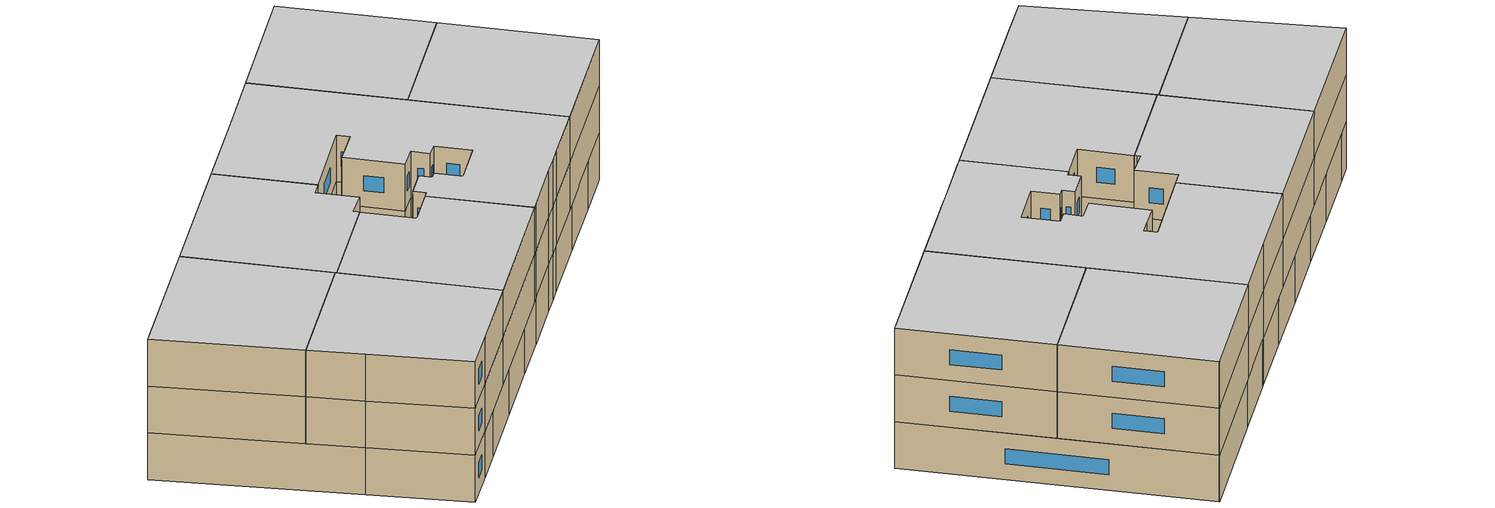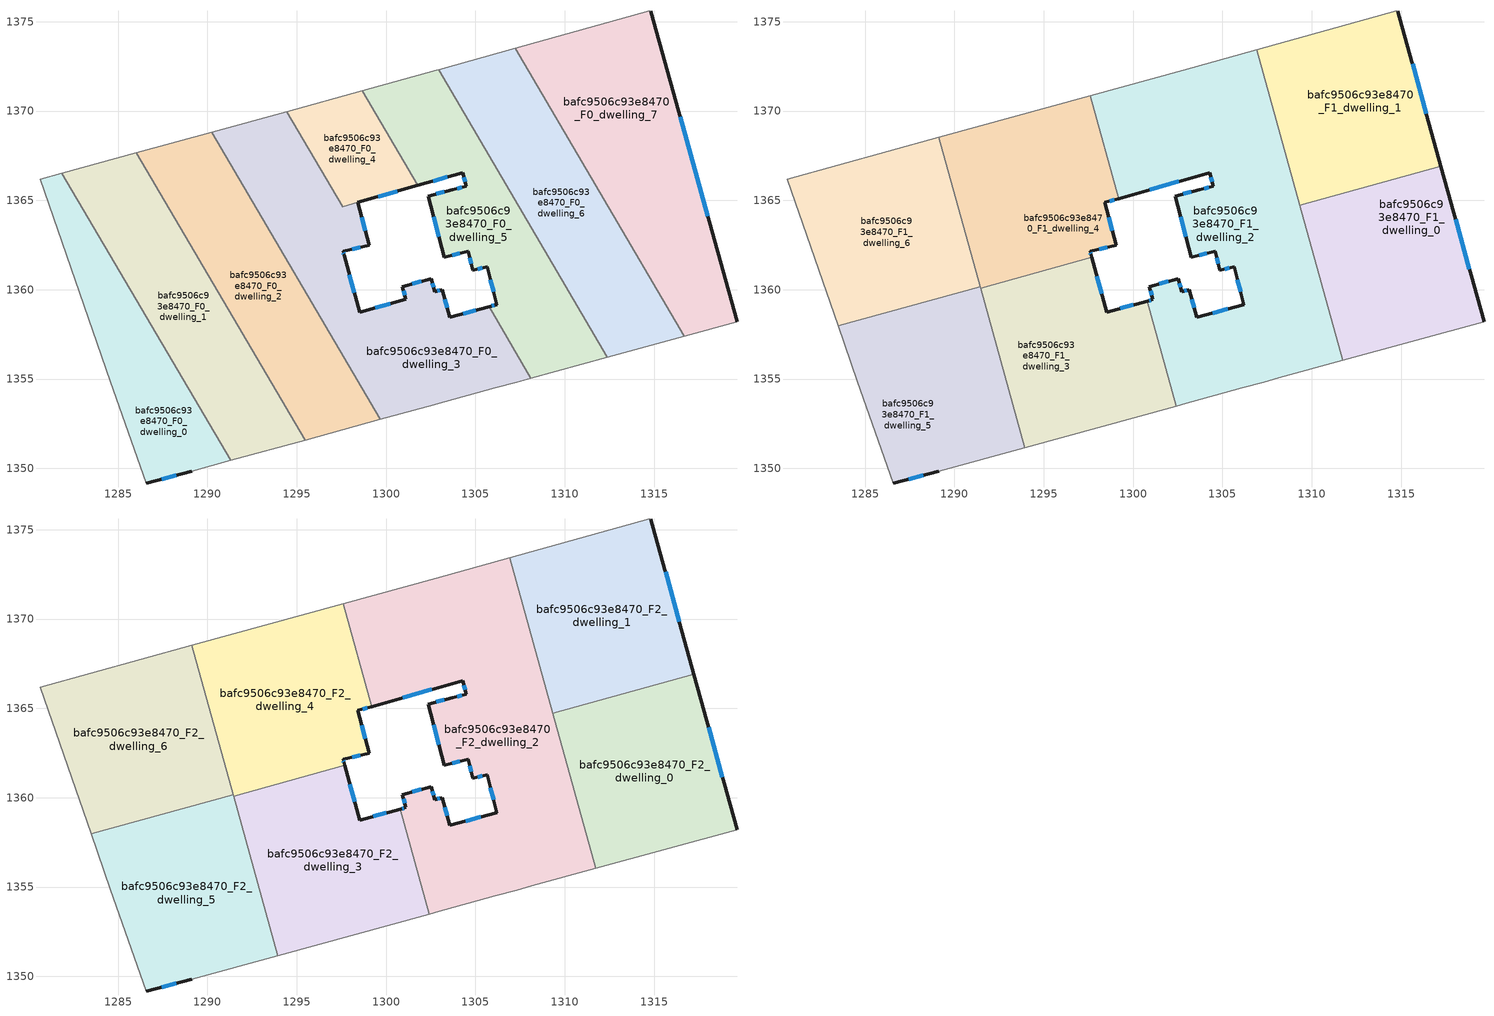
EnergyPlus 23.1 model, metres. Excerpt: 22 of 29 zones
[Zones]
bafc9506c93e8470_F0_dwelling_0
 floor ground (EU_floor_Construction): 1281.84,1366.53 1291.29,1350.44 1289.12,1349.85 1286.58,1349.16 1284.57,1354.87 1280.62,1366.2 z0
 wall outside (EU_wall_Construction): 1286.58,1349.16 1289.12,1349.85 z0:3
 wall adiabatic (EU_wall_Construction): 1289.12,1349.85 1291.29,1350.44 / 1281.84,1366.53 1280.62,1366.2 1284.57,1354.87 1286.58,1349.16 z0:3
 wall to bafc9506c93e8470_F0_dwelling_1 (EU_wall_Construction): 1291.29,1350.44 1281.84,1366.53 z0:3
 window (EU_Window_Construction): 1287.44,1349.39 1288.25,1349.61 z1.02:1.98
bafc9506c93e8470_F0_dwelling_1
 floor ground (EU_floor_Construction): 1286.02,1367.67 1295.47,1351.59 1291.29,1350.44 1281.84,1366.53 z0
 wall adiabatic (EU_wall_Construction): 1286.02,1367.67 1281.84,1366.53 / 1291.29,1350.44 1295.47,1351.59 z0:3
 wall to bafc9506c93e8470_F0_dwelling_2 (EU_wall_Construction): 1295.47,1351.59 1286.02,1367.67 z0:3
bafc9506c93e8470_F0_dwelling_2
 floor ground (EU_floor_Construction): 1290.23,1368.83 1299.68,1352.74 1295.47,1351.59 1286.02,1367.67 z0
 wall adiabatic (EU_wall_Construction): 1290.23,1368.83 1286.02,1367.67 / 1295.47,1351.59 1299.68,1352.74 z0:3
 wall to bafc9506c93e8470_F0_dwelling_3 (EU_wall_Construction): 1299.68,1352.74 1290.23,1368.83 z0:3
bafc9506c93e8470_F0_dwelling_3
 floor ground (EU_floor_Construction): 1302.52,1360.62 1302.72,1359.9 1303.13,1360.01 1303.56,1358.45 1305.76,1359.05 1308.11,1355.05 1307.32,1354.83 1306.09,1354.5 1302.78,1353.59 1302.7,1353.57 1299.68,1352.74 1290.23,1368.83 1294.43,1369.98 1297.56,1364.64 1298.41,1364.88 1299.06,1362.49 1297.59,1362.15 1297.65,1361.94 1298.52,1358.74 1301.11,1359.45 1300.91,1360.18 z0
 wall outside (EU_wall_Construction): 1305.76,1359.05 1303.56,1358.45 1303.13,1360.01 1302.72,1359.9 1302.52,1360.62 1300.91,1360.18 1301.11,1359.45 1298.52,1358.74 1297.65,1361.94 1297.59,1362.15 1299.06,1362.49 1298.41,1364.88 z0:3
 wall adiabatic (EU_wall_Construction): 1294.43,1369.98 1290.23,1368.83 / 1299.68,1352.74 1302.7,1353.57 1302.78,1353.59 1306.09,1354.5 1307.32,1354.83 1308.11,1355.05 z0:3
 wall to bafc9506c93e8470_F0_dwelling_4 (EU_wall_Construction): 1298.41,1364.88 1297.56,1364.64 1294.43,1369.98 z0:3
 wall to bafc9506c93e8470_F0_dwelling_5 (EU_wall_Construction): 1308.11,1355.05 1305.76,1359.05 z0:3
 window (EU_Window_Construction): 1298.84,1363.31 1298.63,1364.07 / 1298.09,1362.27 1298.56,1362.38 / 1297.63,1362.01 1297.61,1362.08 / 1298.22,1359.83 1297.95,1360.85 / 1300.23,1359.21 1299.4,1358.98 / 1300.98,1359.93 1301.04,1359.7 / 1301.97,1360.47 1301.46,1360.33 / 1302.65,1360.14 1302.59,1360.37 / 1302.99,1359.97 1302.86,1359.94 / 1303.41,1358.98 1303.27,1359.48 / 1305.01,1358.84 1304.31,1358.65 z1.02:1.98
bafc9506c93e8470_F0_dwelling_4
 floor ground (EU_floor_Construction): 1298.66,1371.13 1301.77,1365.84 1297.56,1364.64 1294.43,1369.98 z0
 wall outside (EU_wall_Construction): 1298.41,1364.88 1301.77,1365.84 z0:3
 wall adiabatic (EU_wall_Construction): 1298.66,1371.13 1294.43,1369.98 z0:3
 wall to bafc9506c93e8470_F0_dwelling_5 (EU_wall_Construction): 1301.77,1365.84 1298.66,1371.13 z0:3
 window (EU_Window_Construction): 1299.56,1365.21 1300.63,1365.52 z1.02:1.98
bafc9506c93e8470_F0_dwelling_5
 floor ground (EU_floor_Construction): 1302.93,1372.3 1312.38,1356.22 1308.11,1355.05 1305.76,1359.05 1306.2,1359.17 1305.65,1361.29 1304.86,1361.09 1304.59,1362.15 1303.26,1361.81 1302.36,1365.25 1303.7,1365.59 1304.49,1365.79 1304.29,1366.56 1301.77,1365.84 1298.66,1371.13 1302.82,1372.27 z0
 wall outside (EU_wall_Construction): 1301.77,1365.84 1304.29,1366.56 1304.49,1365.79 1303.7,1365.59 1302.36,1365.25 1303.26,1361.81 1304.59,1362.15 1304.86,1361.09 1305.65,1361.29 1306.2,1359.17 1305.76,1359.05 z0:3
 wall adiabatic (EU_wall_Construction): 1302.93,1372.3 1302.82,1372.27 1298.66,1371.13 / 1308.11,1355.05 1312.38,1356.22 z0:3
 wall to bafc9506c93e8470_F0_dwelling_6 (EU_wall_Construction): 1312.38,1356.22 1302.93,1372.3 z0:3
 window (EU_Window_Construction): 1306.05,1359.13 1305.91,1359.09 / 1305.84,1360.57 1306.01,1359.89 / 1305.13,1361.16 1305.38,1361.22 / 1304.68,1361.79 1304.77,1361.45 / 1303.71,1361.92 1304.13,1362.03 / 1302.67,1364.08 1302.95,1362.98 / 1303.25,1365.47 1302.82,1365.36 / 1304.22,1365.72 1303.97,1365.66 / 1304.35,1366.3 1304.42,1366.05 / 1302.63,1366.08 1303.43,1366.31 z1.02:1.98
bafc9506c93e8470_F0_dwelling_6
 floor ground (EU_floor_Construction): 1307.22,1373.51 1316.69,1357.39 1312.38,1356.22 1302.93,1372.3 z0
 wall adiabatic (EU_wall_Construction): 1307.22,1373.51 1302.93,1372.3 / 1312.38,1356.22 1316.69,1357.39 z0:3
 wall to bafc9506c93e8470_F0_dwelling_7 (EU_wall_Construction): 1316.69,1357.39 1307.22,1373.51 z0:3
bafc9506c93e8470_F0_dwelling_7
 floor ground (EU_floor_Construction): 1314.82,1375.59 1319.64,1358.2 1316.69,1357.39 1307.22,1373.51 1314.77,1375.62 z0
 wall outside (EU_wall_Construction): 1319.64,1358.2 1314.82,1375.59 z0:3
 wall adiabatic (EU_wall_Construction): 1316.69,1357.39 1319.64,1358.2 / 1314.82,1375.59 1314.77,1375.62 1307.22,1373.51 z0:3
 window (EU_Window_Construction): 1318,1364.12 1316.46,1369.68 z1.02:1.98
bafc9506c93e8470_F1_dwelling_0
 floor to bafc9506c93e8470_F0_dwelling_7 (EU_floor_Construction): 1317.23,1366.91 1319.64,1358.2 1316.69,1357.39 1311.95,1365.45 z3
 floor to bafc9506c93e8470_F0_dwelling_6 (EU_floor_Construction): 1311.95,1365.45 1316.69,1357.39 1312.38,1356.22 1311.04,1358.5 1309.32,1364.73 z3
 floor to bafc9506c93e8470_F0_dwelling_5 (EU_floor_Construction): 1311.04,1358.5 1312.38,1356.22 1311.72,1356.04 z3
 wall outside (EU_wall_Construction): 1319.64,1358.2 1317.23,1366.91 z3:6
 wall to bafc9506c93e8470_F1_dwelling_1 (EU_wall_Construction): 1317.23,1366.91 1309.32,1364.73 z3:6
 wall adiabatic (EU_wall_Construction): 1311.72,1356.04 1319.64,1358.2 z3:6
 wall to bafc9506c93e8470_F1_dwelling_2 (EU_wall_Construction): 1309.32,1364.73 1311.72,1356.04 z3:6
 window (EU_Window_Construction): 1318.82,1361.16 1318.05,1363.94 z4.02:4.98
bafc9506c93e8470_F1_dwelling_1
 floor to bafc9506c93e8470_F0_dwelling_7 (EU_floor_Construction): 1314.82,1375.59 1317.23,1366.91 1311.95,1365.45 1307.22,1373.51 1314.77,1375.62 z3
 floor to bafc9506c93e8470_F0_dwelling_6 (EU_floor_Construction): 1307.22,1373.51 1311.95,1365.45 1309.32,1364.73 1306.92,1373.42 z3
 wall outside (EU_wall_Construction): 1317.23,1366.91 1314.82,1375.59 z3:6
 wall adiabatic (EU_wall_Construction): 1314.82,1375.59 1314.77,1375.62 1306.92,1373.42 z3:6
 wall to bafc9506c93e8470_F1_dwelling_2 (EU_wall_Construction): 1306.92,1373.42 1309.32,1364.73 z3:6
 window (EU_Window_Construction): 1316.41,1369.86 1315.64,1372.64 z4.02:4.98
bafc9506c93e8470_F1_dwelling_2
 floor to bafc9506c93e8470_F0_dwelling_5 (EU_floor_Construction): 1302.93,1372.3 1311.04,1358.5 1311.72,1356.04 1308.11,1355.05 1305.76,1359.05 1306.2,1359.17 1305.65,1361.29 1304.86,1361.09 1304.59,1362.15 1303.26,1361.81 1302.36,1365.25 1303.7,1365.59 1304.49,1365.79 1304.29,1366.56 1301.77,1365.84 1298.66,1371.13 1302.82,1372.27 z3
 floor to bafc9506c93e8470_F0_dwelling_6 (EU_floor_Construction): 1306.92,1373.42 1311.04,1358.5 1302.93,1372.3 z3
 floor to bafc9506c93e8470_F0_dwelling_4 (EU_floor_Construction): 1298.66,1371.13 1301.77,1365.84 1299.2,1365.11 1297.61,1370.85 z3
 floor to bafc9506c93e8470_F0_dwelling_3 (EU_floor_Construction): 1305.76,1359.05 1308.11,1355.05 1307.32,1354.83 1306.09,1354.5 1302.78,1353.59 1302.7,1353.57 1302.4,1353.49 1300.78,1359.36 1301.11,1359.45 1300.91,1360.18 1302.52,1360.62 1302.72,1359.9 1303.13,1360.01 1303.56,1358.45 z3
 wall outside (EU_wall_Construction): 1299.2,1365.11 1304.29,1366.56 1304.49,1365.79 1303.7,1365.59 1302.36,1365.25 1303.26,1361.81 1304.59,1362.15 1304.86,1361.09 1305.65,1361.29 1306.2,1359.17 1303.56,1358.45 1303.13,1360.01 1302.72,1359.9 1302.52,1360.62 1300.91,1360.18 1301.11,1359.45 1300.78,1359.36 z3:6
 wall adiabatic (EU_wall_Construction): 1302.4,1353.49 1302.7,1353.57 1302.78,1353.59 1306.09,1354.5 1307.32,1354.83 1308.16,1355.07 1311.72,1356.04 / 1306.92,1373.42 1302.82,1372.27 1297.61,1370.85 z3:6
 wall to bafc9506c93e8470_F1_dwelling_3 (EU_wall_Construction): 1300.78,1359.36 1302.4,1353.49 z3:6
 wall to bafc9506c93e8470_F1_dwelling_4 (EU_wall_Construction): 1297.61,1370.85 1299.2,1365.11 z3:6
 window (EU_Window_Construction): 1301,1359.42 1300.89,1359.39 / 1300.98,1359.93 1301.04,1359.7 / 1301.97,1360.47 1301.46,1360.33 / 1302.65,1360.14 1302.59,1360.37 / 1302.99,1359.97 1302.86,1359.94 / 1303.41,1358.98 1303.27,1359.48 / 1305.3,1358.92 1304.46,1358.69 / 1305.84,1360.57 1306.01,1359.89 / 1305.13,1361.16 1305.38,1361.22 / 1304.68,1361.79 1304.77,1361.45 / 1303.71,1361.92 1304.13,1362.03 / 1302.67,1364.08 1302.95,1362.98 / 1303.25,1365.47 1302.82,1365.36 / 1304.22,1365.72 1303.97,1365.66 / 1304.35,1366.3 1304.42,1366.05 / 1300.93,1365.6 1302.55,1366.06 z4.02:4.98
bafc9506c93e8470_F1_dwelling_3
 floor to bafc9506c93e8470_F0_dwelling_2 (EU_floor_Construction): 1294.82,1361.02 1299.68,1352.74 1295.47,1351.59 1292.33,1356.92 1291.46,1360.09 z3
 floor to bafc9506c93e8470_F0_dwelling_3 (EU_floor_Construction): 1300.78,1359.36 1302.4,1353.49 1299.68,1352.74 1294.82,1361.02 1297.68,1361.81 1298.52,1358.74 z3
 floor to bafc9506c93e8470_F0_dwelling_1 (EU_floor_Construction): 1292.33,1356.92 1295.47,1351.59 1293.92,1351.16 z3
 wall outside (EU_wall_Construction): 1300.78,1359.36 1298.52,1358.74 1297.69,1361.81 z3:6
 wall adiabatic (EU_wall_Construction): 1293.92,1351.16 1302.4,1353.49 z3:6
 wall to bafc9506c93e8470_F1_dwelling_4 (EU_wall_Construction): 1297.69,1361.81 1291.46,1360.09 z3:6
 wall to bafc9506c93e8470_F1_dwelling_5 (EU_wall_Construction): 1291.46,1360.09 1293.92,1351.16 z3:6
 window (EU_Window_Construction): 1298.23,1359.78 1297.97,1360.77 / 1300.01,1359.15 1299.29,1358.95 z4.02:4.98
bafc9506c93e8470_F1_dwelling_4
 floor to bafc9506c93e8470_F0_dwelling_3 (EU_floor_Construction): 1294.43,1369.98 1297.56,1364.64 1298.41,1364.88 1299.06,1362.49 1297.59,1362.15 1297.65,1361.94 1297.68,1361.81 1294.82,1361.02 1290.23,1368.83 z3
 floor to bafc9506c93e8470_F0_dwelling_4 (EU_floor_Construction): 1297.61,1370.85 1299.2,1365.11 1297.56,1364.64 1294.43,1369.98 z3
 floor to bafc9506c93e8470_F0_dwelling_2 (EU_floor_Construction): 1290.23,1368.83 1294.82,1361.02 1291.46,1360.09 1289.13,1368.53 z3
 wall outside (EU_wall_Construction): 1297.69,1361.81 1297.65,1361.94 1297.59,1362.15 1299.06,1362.49 1298.41,1364.88 1299.2,1365.11 z3:6
 wall adiabatic (EU_wall_Construction): 1297.61,1370.85 1289.13,1368.53 z3:6
 wall to bafc9506c93e8470_F1_dwelling_6 (EU_wall_Construction): 1289.13,1368.53 1291.44,1360.17 z3:6
 wall to bafc9506c93e8470_F1_dwelling_5 (EU_wall_Construction): 1291.44,1360.17 1291.46,1360.09 z3:6
 window (EU_Window_Construction): 1298.09,1362.27 1298.56,1362.38 / 1297.63,1362.01 1297.61,1362.08 / 1298.68,1364.96 1298.93,1365.03 / 1298.84,1363.31 1298.63,1364.07 z4.02:4.98
bafc9506c93e8470_F1_dwelling_5
 floor to bafc9506c93e8470_F0_dwelling_0 (EU_floor_Construction): 1286.39,1358.78 1291.29,1350.44 1289.12,1349.85 1286.58,1349.16 1284.57,1354.87 1283.49,1357.98 z3
 floor to bafc9506c93e8470_F0_dwelling_1 (EU_floor_Construction): 1290.57,1359.93 1292.33,1356.92 1293.92,1351.16 1291.29,1350.44 1286.39,1358.78 z3
 floor to bafc9506c93e8470_F0_dwelling_2 (EU_floor_Construction): 1291.44,1360.17 1292.33,1356.92 1290.57,1359.93 z3
 wall outside (EU_wall_Construction): 1286.58,1349.16 1289.12,1349.85 z3:6
 wall adiabatic (EU_wall_Construction): 1289.12,1349.85 1293.92,1351.16 / 1283.49,1357.97 1284.57,1354.87 1286.58,1349.16 z3:6
 wall to bafc9506c93e8470_F1_dwelling_6 (EU_wall_Construction): 1291.44,1360.17 1283.49,1357.97 z3:6
 window (EU_Window_Construction): 1287.44,1349.39 1288.25,1349.61 z4.02:4.98
bafc9506c93e8470_F1_dwelling_6
 floor to bafc9506c93e8470_F0_dwelling_1 (EU_floor_Construction): 1286.02,1367.67 1290.57,1359.93 1286.39,1358.78 1281.84,1366.53 z3
 floor to bafc9506c93e8470_F0_dwelling_0 (EU_floor_Construction): 1281.84,1366.53 1286.39,1358.78 1283.49,1357.98 1280.62,1366.2 z3
 floor to bafc9506c93e8470_F0_dwelling_2 (EU_floor_Construction): 1289.13,1368.53 1291.44,1360.17 1290.57,1359.93 1286.02,1367.67 z3
 wall adiabatic (EU_wall_Construction): 1289.13,1368.53 1280.62,1366.2 1283.49,1357.97 z3:6
bafc9506c93e8470_F2_dwelling_0
 floor to bafc9506c93e8470_F1_dwelling_0 (EU_floor_Construction): 1317.23,1366.91 1319.64,1358.2 1311.72,1356.04 1309.32,1364.73 z6
 wall outside (EU_wall_Construction): 1319.64,1358.2 1317.23,1366.91 z6:9
 wall to bafc9506c93e8470_F2_dwelling_1 (EU_wall_Construction): 1317.23,1366.91 1309.32,1364.73 z6:9
 wall adiabatic (EU_wall_Construction): 1311.72,1356.04 1319.64,1358.2 z6:9
 wall to bafc9506c93e8470_F2_dwelling_2 (EU_wall_Construction): 1309.32,1364.73 1311.72,1356.04 z6:9
 window (EU_Window_Construction): 1318.82,1361.16 1318.05,1363.94 z7.02:7.98
 ceiling to bafc9506c93e8470_F3_dwelling_0 (EU_floor_Construction): 1319.64,1358.2 1317.23,1366.91 1309.32,1364.73 1311.72,1356.04 z9
bafc9506c93e8470_F2_dwelling_1
 floor to bafc9506c93e8470_F1_dwelling_1 (EU_floor_Construction): 1314.82,1375.59 1317.23,1366.91 1309.32,1364.73 1306.92,1373.42 1314.77,1375.62 z6
 wall outside (EU_wall_Construction): 1317.23,1366.91 1314.82,1375.59 z6:9
 wall adiabatic (EU_wall_Construction): 1314.82,1375.59 1314.77,1375.62 1306.92,1373.42 z6:9
 wall to bafc9506c93e8470_F2_dwelling_2 (EU_wall_Construction): 1306.92,1373.42 1309.32,1364.73 z6:9
 window (EU_Window_Construction): 1316.41,1369.86 1315.64,1372.64 z7.02:7.98
 ceiling to bafc9506c93e8470_F3_dwelling_1 (EU_floor_Construction): 1317.23,1366.91 1314.82,1375.59 1314.77,1375.62 1306.92,1373.42 1309.32,1364.73 z9
bafc9506c93e8470_F2_dwelling_2
 floor to bafc9506c93e8470_F1_dwelling_2 (EU_floor_Construction): 1306.92,1373.42 1311.72,1356.04 1308.16,1355.07 1307.32,1354.83 1306.09,1354.5 1302.78,1353.59 1302.7,1353.57 1302.4,1353.49 1300.78,1359.36 1301.11,1359.45 1300.91,1360.18 1302.52,1360.62 1302.72,1359.9 1303.13,1360.01 1303.56,1358.45 1306.2,1359.17 1305.65,1361.29 1304.86,1361.09 1304.59,1362.15 1303.26,1361.81 1302.36,1365.25 1303.7,1365.59 1304.49,1365.79 1304.29,1366.56 1299.2,1365.11 1297.61,1370.85 1302.82,1372.27 z6
 wall outside (EU_wall_Construction): 1299.2,1365.11 1304.29,1366.56 1304.49,1365.79 1303.7,1365.59 1302.36,1365.25 1303.26,1361.81 1304.59,1362.15 1304.86,1361.09 1305.65,1361.29 1306.2,1359.17 1303.56,1358.45 1303.13,1360.01 1302.72,1359.9 1302.52,1360.62 1300.91,1360.18 1301.11,1359.45 1300.78,1359.36 z6:9
 wall adiabatic (EU_wall_Construction): 1302.4,1353.49 1302.7,1353.57 1302.78,1353.59 1306.09,1354.5 1307.32,1354.83 1308.16,1355.07 1311.72,1356.04 / 1306.92,1373.42 1302.82,1372.27 1297.61,1370.85 z6:9
 wall to bafc9506c93e8470_F2_dwelling_3 (EU_wall_Construction): 1300.78,1359.36 1302.4,1353.49 z6:9
 wall to bafc9506c93e8470_F2_dwelling_4 (EU_wall_Construction): 1297.61,1370.85 1299.2,1365.11 z6:9
 window (EU_Window_Construction): 1301,1359.42 1300.89,1359.39 / 1300.98,1359.93 1301.04,1359.7 / 1301.97,1360.47 1301.46,1360.33 / 1302.65,1360.14 1302.59,1360.37 / 1302.99,1359.97 1302.86,1359.94 / 1303.41,1358.98 1303.27,1359.48 / 1305.3,1358.92 1304.46,1358.69 / 1305.84,1360.57 1306.01,1359.89 / 1305.13,1361.16 1305.38,1361.22 / 1304.68,1361.79 1304.77,1361.45 / 1303.71,1361.92 1304.13,1362.03 / 1302.67,1364.08 1302.95,1362.98 / 1303.25,1365.47 1302.82,1365.36 / 1304.22,1365.72 1303.97,1365.66 / 1304.35,1366.3 1304.42,1366.05 / 1300.93,1365.6 1302.55,1366.06 z7.02:7.98
 ceiling to bafc9506c93e8470_F3_dwelling_2 (EU_floor_Construction): 1311.72,1356.04 1306.92,1373.42 1302.82,1372.27 1297.61,1370.85 1299.2,1365.11 1304.29,1366.56 1304.49,1365.79 1303.7,1365.59 1302.36,1365.25 1303.26,1361.81 1304.59,1362.15 1304.86,1361.09 1305.65,1361.29 1306.2,1359.17 1303.56,1358.45 1303.13,1360.01 1302.72,1359.9 1302.52,1360.62 1300.91,1360.18 1301.11,1359.45 1300.78,1359.36 1302.4,1353.49 1302.7,1353.57 1302.78,1353.59 1306.09,1354.5 1307.32,1354.83 1308.16,1355.07 z9
bafc9506c93e8470_F2_dwelling_3
 floor to bafc9506c93e8470_F1_dwelling_3 (EU_floor_Construction): 1300.78,1359.36 1302.4,1353.49 1293.92,1351.16 1291.46,1360.09 1297.69,1361.81 1298.52,1358.74 z6
 wall outside (EU_wall_Construction): 1300.78,1359.36 1298.52,1358.74 1297.69,1361.81 z6:9
 wall adiabatic (EU_wall_Construction): 1293.92,1351.16 1302.4,1353.49 z6:9
 wall to bafc9506c93e8470_F2_dwelling_4 (EU_wall_Construction): 1297.69,1361.81 1291.46,1360.09 z6:9
 wall to bafc9506c93e8470_F2_dwelling_5 (EU_wall_Construction): 1291.46,1360.09 1293.92,1351.16 z6:9
 window (EU_Window_Construction): 1298.23,1359.78 1297.97,1360.77 / 1300.01,1359.15 1299.29,1358.95 z7.02:7.98
 ceiling to bafc9506c93e8470_F3_dwelling_3 (EU_floor_Construction): 1302.4,1353.49 1300.78,1359.36 1298.52,1358.74 1297.69,1361.81 1291.46,1360.09 1293.92,1351.16 z9
bafc9506c93e8470_F2_dwelling_4
 floor to bafc9506c93e8470_F1_dwelling_4 (EU_floor_Construction): 1297.61,1370.85 1299.2,1365.11 1298.41,1364.88 1299.06,1362.49 1297.59,1362.15 1297.65,1361.94 1297.69,1361.81 1291.46,1360.09 1289.13,1368.53 z6
 wall outside (EU_wall_Construction): 1297.69,1361.81 1297.65,1361.94 1297.59,1362.15 1299.06,1362.49 1298.41,1364.88 1299.2,1365.11 z6:9
 wall adiabatic (EU_wall_Construction): 1297.61,1370.85 1289.13,1368.53 z6:9
 wall to bafc9506c93e8470_F2_dwelling_6 (EU_wall_Construction): 1289.13,1368.53 1291.44,1360.17 z6:9
 wall to bafc9506c93e8470_F2_dwelling_5 (EU_wall_Construction): 1291.44,1360.17 1291.46,1360.09 z6:9
 window (EU_Window_Construction): 1298.09,1362.27 1298.56,1362.38 / 1297.63,1362.01 1297.61,1362.08 / 1298.68,1364.96 1298.93,1365.03 / 1298.84,1363.31 1298.63,1364.07 z7.02:7.98
 ceiling to bafc9506c93e8470_F3_dwelling_4 (EU_floor_Construction): 1297.69,1361.81 1297.65,1361.94 1297.59,1362.15 1299.06,1362.49 1298.41,1364.88 1299.2,1365.11 1297.61,1370.85 1289.13,1368.53 1291.46,1360.09 z9
bafc9506c93e8470_F2_dwelling_5
 floor to bafc9506c93e8470_F1_dwelling_5 (EU_floor_Construction): 1291.44,1360.17 1293.92,1351.16 1289.12,1349.85 1286.58,1349.16 1284.57,1354.87 1283.49,1357.97 z6
 wall outside (EU_wall_Construction): 1286.58,1349.16 1289.12,1349.85 z6:9
 wall adiabatic (EU_wall_Construction): 1289.12,1349.85 1293.92,1351.16 / 1283.49,1357.97 1284.57,1354.87 1286.58,1349.16 z6:9
 wall to bafc9506c93e8470_F2_dwelling_6 (EU_wall_Construction): 1291.44,1360.17 1283.49,1357.97 z6:9
 window (EU_Window_Construction): 1287.44,1349.39 1288.25,1349.61 z7.02:7.98
 ceiling to bafc9506c93e8470_F3_dwelling_5 (EU_floor_Construction): 1293.92,1351.16 1291.44,1360.17 1283.49,1357.97 1284.57,1354.87 1286.58,1349.16 1289.12,1349.85 z9
bafc9506c93e8470_F2_dwelling_6
 floor to bafc9506c93e8470_F1_dwelling_6 (EU_floor_Construction): 1289.13,1368.53 1291.44,1360.17 1283.49,1357.97 1280.62,1366.2 z6
 wall adiabatic (EU_wall_Construction): 1289.13,1368.53 1280.62,1366.2 1283.49,1357.97 z6:9
 ceiling to bafc9506c93e8470_F3_dwelling_6 (EU_floor_Construction): 1291.44,1360.17 1289.13,1368.53 1280.62,1366.2 1283.49,1357.97 z9
shading: 1280.62,1366.2 1288.03,1349.77 z0:7.8
[Building]
EU S2 Campaign: North Axis=0; Terrain=City; Solar Distribution=FullExterior
[Site:Location]
Vienna: Latitude=48; Longitude=16.5; Time Zone=1; Elevation=183
[SizingPeriod:WeatherFileDays]
AnnualSizingPeriod: Begin Month=1; Begin Day of Month=1; End Month=12; End Day of Month=31; Day of Week for Start Day=Monday; Use Weather File Daylight Saving Period=No; Use Weather File Rain and Snow Indicators=No
[MATERIAL]
EU_InternalMass_Material: Roughness=MediumRough; Thickness=0.1; Conductivity=1; Density=1800; Specific Heat=900; Thermal Absorptance=0.9; Solar Absorptance=0.7; Visible Absorptance=0.7
[MATERIAL:NOMASS] Roughness=MediumRough; Thermal Absorptance=0.9; Solar Absorptance=0.7; Visible Absorptance=0.7
Name | Thermal Resistance
EU_wall_NoMass | 0.942466
EU_floor_NoMass | 0.66527
[WINDOWMATERIAL:SIMPLEGLAZINGSYSTEM]
EU_Window_SimpleGlazing: UFactor=2.03367; Solar Heat Gain Coefficient=0.65; Visible Transmittance=0.65
[CONSTRUCTION]
EU_wall_Construction: EU_wall_NoMass
EU_floor_Construction: EU_floor_NoMass
EU_Window_Construction: EU_Window_SimpleGlazing
EU_InternalMass_Construction: EU_InternalMass_Material
[ZONE] Type=1; Multiplier=1; Ceiling Height=autocalculate; Floor Area=autocalculate; Part of Total Floor Area=Yes
Name | Volume
bafc9506c93e8470_F0_dwelling_0 | 166.268
bafc9506c93e8470_F1_dwelling_0; bafc9506c93e8470_F2_dwelling_0 | 222.147
bafc9506c93e8470_F0_dwelling_1 | 234.096
bafc9506c93e8470_F1_dwelling_1; bafc9506c93e8470_F2_dwelling_1; bafc9506c93e8470_F1_dwelling_5; bafc9506c93e8470_F2_dwelling_5 | 222.135
bafc9506c93e8470_F0_dwelling_2 | 236.067
bafc9506c93e8470_F1_dwelling_2; bafc9506c93e8470_F2_dwelling_2 | 444.338
bafc9506c93e8470_F0_dwelling_3 | 294.441
bafc9506c93e8470_F1_dwelling_3; bafc9506c93e8470_F2_dwelling_3 | 222.177
bafc9506c93e8470_F0_dwelling_4 | 78.2703
bafc9506c93e8470_F1_dwelling_4; bafc9506c93e8470_F2_dwelling_4; bafc9506c93e8470_F1_dwelling_6; bafc9506c93e8470_F2_dwelling_6 | 222.157
bafc9506c93e8470_F0_dwelling_5 | 230.152
bafc9506c93e8470_F0_dwelling_6 | 241.169
bafc9506c93e8470_F0_dwelling_7 | 296.736
[INTERNALMASS] Construction=EU_InternalMass_Construction
Name | Zone or ZoneList | Surface Area
bafc9506c93e8470_F0_dwelling_0_EU_InternalMass | bafc9506c93e8470_F0_dwelling_0 | 55.4224
bafc9506c93e8470_F0_dwelling_1_EU_InternalMass | bafc9506c93e8470_F0_dwelling_1 | 78.0317
bafc9506c93e8470_F0_dwelling_2_EU_InternalMass | bafc9506c93e8470_F0_dwelling_2 | 78.689
bafc9506c93e8470_F0_dwelling_3_EU_InternalMass | bafc9506c93e8470_F0_dwelling_3 | 98.1472
bafc9506c93e8470_F0_dwelling_4_EU_InternalMass | bafc9506c93e8470_F0_dwelling_4 | 26.0916
bafc9506c93e8470_F0_dwelling_5_EU_InternalMass | bafc9506c93e8470_F0_dwelling_5 | 76.7164
bafc9506c93e8470_F0_dwelling_6_EU_InternalMass | bafc9506c93e8470_F0_dwelling_6 | 80.3897
bafc9506c93e8470_F0_dwelling_7_EU_InternalMass | bafc9506c93e8470_F0_dwelling_7 | 98.9119
bafc9506c93e8470_F1_dwelling_0_EU_InternalMass | bafc9506c93e8470_F1_dwelling_0 | 74.049
bafc9506c93e8470_F1_dwelling_1_EU_InternalMass | bafc9506c93e8470_F1_dwelling_1 | 74.0449
bafc9506c93e8470_F1_dwelling_2_EU_InternalMass | bafc9506c93e8470_F1_dwelling_2 | 148.112
bafc9506c93e8470_F1_dwelling_3_EU_InternalMass | bafc9506c93e8470_F1_dwelling_3 | 74.0591
bafc9506c93e8470_F1_dwelling_4_EU_InternalMass | bafc9506c93e8470_F1_dwelling_4 | 74.0523
bafc9506c93e8470_F1_dwelling_5_EU_InternalMass | bafc9506c93e8470_F1_dwelling_5 | 74.0453
bafc9506c93e8470_F1_dwelling_6_EU_InternalMass | bafc9506c93e8470_F1_dwelling_6 | 74.0522
bafc9506c93e8470_F2_dwelling_0_EU_InternalMass | bafc9506c93e8470_F2_dwelling_0 | 74.049
bafc9506c93e8470_F2_dwelling_1_EU_InternalMass | bafc9506c93e8470_F2_dwelling_1 | 74.0449
bafc9506c93e8470_F2_dwelling_2_EU_InternalMass | bafc9506c93e8470_F2_dwelling_2 | 148.112
bafc9506c93e8470_F2_dwelling_3_EU_InternalMass | bafc9506c93e8470_F2_dwelling_3 | 74.0591
bafc9506c93e8470_F2_dwelling_4_EU_InternalMass | bafc9506c93e8470_F2_dwelling_4 | 74.0523
bafc9506c93e8470_F2_dwelling_5_EU_InternalMass | bafc9506c93e8470_F2_dwelling_5 | 74.0453
bafc9506c93e8470_F2_dwelling_6_EU_InternalMass | bafc9506c93e8470_F2_dwelling_6 | 74.0522
[OTHEREQUIPMENT] Fuel Type=Electricity; Design Level Calculation Method=Watts/Area; Power per Zone Floor Area=1; Fraction Latent=0; Fraction Radiant=0; Fraction Lost=0; Carbon Dioxide Generation Rate=0; EndUse Subcategory=EU_Step8_InternalGains
Name | Zone or ZoneList or Space or SpaceList | Schedule
EU_Step8_InternalGain_bafc9506c93e8470_F0_dwelling_0_f000 | bafc9506c93e8470_F0_dwelling_0 | EU_Step8_GainSchedule_bafc9506c93e8470_F0_dwelling_0_f000
EU_Step8_InternalGain_bafc9506c93e8470_F0_dwelling_1_f000 | bafc9506c93e8470_F0_dwelling_1 | EU_Step8_GainSchedule_bafc9506c93e8470_F0_dwelling_1_f000
EU_Step8_InternalGain_bafc9506c93e8470_F0_dwelling_2_f000 | bafc9506c93e8470_F0_dwelling_2 | EU_Step8_GainSchedule_bafc9506c93e8470_F0_dwelling_2_f000
EU_Step8_InternalGain_bafc9506c93e8470_F0_dwelling_3_f000 | bafc9506c93e8470_F0_dwelling_3 | EU_Step8_GainSchedule_bafc9506c93e8470_F0_dwelling_3_f000
EU_Step8_InternalGain_bafc9506c93e8470_F0_dwelling_4_f000 | bafc9506c93e8470_F0_dwelling_4 | EU_Step8_GainSchedule_bafc9506c93e8470_F0_dwelling_4_f000
EU_Step8_InternalGain_bafc9506c93e8470_F0_dwelling_5_f000 | bafc9506c93e8470_F0_dwelling_5 | EU_Step8_GainSchedule_bafc9506c93e8470_F0_dwelling_5_f000
EU_Step8_InternalGain_bafc9506c93e8470_F0_dwelling_6_f000 | bafc9506c93e8470_F0_dwelling_6 | EU_Step8_GainSchedule_bafc9506c93e8470_F0_dwelling_6_f000
EU_Step8_InternalGain_bafc9506c93e8470_F0_dwelling_7_f000 | bafc9506c93e8470_F0_dwelling_7 | EU_Step8_GainSchedule_bafc9506c93e8470_F0_dwelling_7_f000
EU_Step8_InternalGain_bafc9506c93e8470_F1_dwelling_0_f000 | bafc9506c93e8470_F1_dwelling_0 | EU_Step8_GainSchedule_bafc9506c93e8470_F1_dwelling_0_f000
EU_Step8_InternalGain_bafc9506c93e8470_F1_dwelling_1_f000 | bafc9506c93e8470_F1_dwelling_1 | EU_Step8_GainSchedule_bafc9506c93e8470_F1_dwelling_1_f000
EU_Step8_InternalGain_bafc9506c93e8470_F1_dwelling_2_f000 | bafc9506c93e8470_F1_dwelling_2 | EU_Step8_GainSchedule_bafc9506c93e8470_F1_dwelling_2_f000
EU_Step8_InternalGain_bafc9506c93e8470_F1_dwelling_3_f000 | bafc9506c93e8470_F1_dwelling_3 | EU_Step8_GainSchedule_bafc9506c93e8470_F1_dwelling_3_f000
EU_Step8_InternalGain_bafc9506c93e8470_F1_dwelling_4_f000 | bafc9506c93e8470_F1_dwelling_4 | EU_Step8_GainSchedule_bafc9506c93e8470_F1_dwelling_4_f000
EU_Step8_InternalGain_bafc9506c93e8470_F1_dwelling_5_f000 | bafc9506c93e8470_F1_dwelling_5 | EU_Step8_GainSchedule_bafc9506c93e8470_F1_dwelling_5_f000
EU_Step8_InternalGain_bafc9506c93e8470_F1_dwelling_6_f000 | bafc9506c93e8470_F1_dwelling_6 | EU_Step8_GainSchedule_bafc9506c93e8470_F1_dwelling_6_f000
EU_Step8_InternalGain_bafc9506c93e8470_F2_dwelling_0_f000 | bafc9506c93e8470_F2_dwelling_0 | EU_Step8_GainSchedule_bafc9506c93e8470_F2_dwelling_0_f000
EU_Step8_InternalGain_bafc9506c93e8470_F2_dwelling_1_f000 | bafc9506c93e8470_F2_dwelling_1 | EU_Step8_GainSchedule_bafc9506c93e8470_F2_dwelling_1_f000
EU_Step8_InternalGain_bafc9506c93e8470_F2_dwelling_2_f000 | bafc9506c93e8470_F2_dwelling_2 | EU_Step8_GainSchedule_bafc9506c93e8470_F2_dwelling_2_f000
EU_Step8_InternalGain_bafc9506c93e8470_F2_dwelling_3_f000 | bafc9506c93e8470_F2_dwelling_3 | EU_Step8_GainSchedule_bafc9506c93e8470_F2_dwelling_3_f000
EU_Step8_InternalGain_bafc9506c93e8470_F2_dwelling_4_f000 | bafc9506c93e8470_F2_dwelling_4 | EU_Step8_GainSchedule_bafc9506c93e8470_F2_dwelling_4_f000
EU_Step8_InternalGain_bafc9506c93e8470_F2_dwelling_5_f000 | bafc9506c93e8470_F2_dwelling_5 | EU_Step8_GainSchedule_bafc9506c93e8470_F2_dwelling_5_f000
EU_Step8_InternalGain_bafc9506c93e8470_F2_dwelling_6_f000 | bafc9506c93e8470_F2_dwelling_6 | EU_Step8_GainSchedule_bafc9506c93e8470_F2_dwelling_6_f000
[ZONEVENTILATION:DESIGNFLOWRATE] Schedule=EU_AlwaysOn; Design Flow Rate Calculation Method=AirChanges/Hour; Air Changes per Hour=0.530523; Ventilation Type=Natural; Fan Pressure Rise=0; Fan Total Efficiency=1; Constant Term Coefficient=1; Temperature Term Coefficient=0; Velocity Term Coefficient=0; Velocity Squared Term Coefficient=0; Minimum Indoor Temperature=-100; Maximum Indoor Temperature=100; Delta Temperature=-100; Minimum Outdoor Temperature=-100; Maximum Outdoor Temperature=100; Maximum Wind Speed=40
Name | Zone or ZoneList or Space or SpaceList
EU_ConstantAir_bafc9506c93e8470_F0_dwelling_0 | bafc9506c93e8470_F0_dwelling_0
EU_ConstantAir_bafc9506c93e8470_F0_dwelling_1 | bafc9506c93e8470_F0_dwelling_1
EU_ConstantAir_bafc9506c93e8470_F0_dwelling_2 | bafc9506c93e8470_F0_dwelling_2
EU_ConstantAir_bafc9506c93e8470_F0_dwelling_3 | bafc9506c93e8470_F0_dwelling_3
EU_ConstantAir_bafc9506c93e8470_F0_dwelling_4 | bafc9506c93e8470_F0_dwelling_4
EU_ConstantAir_bafc9506c93e8470_F0_dwelling_5 | bafc9506c93e8470_F0_dwelling_5
EU_ConstantAir_bafc9506c93e8470_F0_dwelling_6 | bafc9506c93e8470_F0_dwelling_6
EU_ConstantAir_bafc9506c93e8470_F0_dwelling_7 | bafc9506c93e8470_F0_dwelling_7
EU_ConstantAir_bafc9506c93e8470_F1_dwelling_0 | bafc9506c93e8470_F1_dwelling_0
EU_ConstantAir_bafc9506c93e8470_F1_dwelling_1 | bafc9506c93e8470_F1_dwelling_1
EU_ConstantAir_bafc9506c93e8470_F1_dwelling_2 | bafc9506c93e8470_F1_dwelling_2
EU_ConstantAir_bafc9506c93e8470_F1_dwelling_3 | bafc9506c93e8470_F1_dwelling_3
EU_ConstantAir_bafc9506c93e8470_F1_dwelling_4 | bafc9506c93e8470_F1_dwelling_4
EU_ConstantAir_bafc9506c93e8470_F1_dwelling_5 | bafc9506c93e8470_F1_dwelling_5
EU_ConstantAir_bafc9506c93e8470_F1_dwelling_6 | bafc9506c93e8470_F1_dwelling_6
EU_ConstantAir_bafc9506c93e8470_F2_dwelling_0 | bafc9506c93e8470_F2_dwelling_0
EU_ConstantAir_bafc9506c93e8470_F2_dwelling_1 | bafc9506c93e8470_F2_dwelling_1
EU_ConstantAir_bafc9506c93e8470_F2_dwelling_2 | bafc9506c93e8470_F2_dwelling_2
EU_ConstantAir_bafc9506c93e8470_F2_dwelling_3 | bafc9506c93e8470_F2_dwelling_3
EU_ConstantAir_bafc9506c93e8470_F2_dwelling_4 | bafc9506c93e8470_F2_dwelling_4
EU_ConstantAir_bafc9506c93e8470_F2_dwelling_5 | bafc9506c93e8470_F2_dwelling_5
EU_ConstantAir_bafc9506c93e8470_F2_dwelling_6 | bafc9506c93e8470_F2_dwelling_6
[HVACTEMPLATE:THERMOSTAT] Constant Heating Setpoint=20; Constant Cooling Setpoint=50
EU_HeatOnly_bafc9506c93e8470_F0_dwelling_0; EU_HeatOnly_bafc9506c93e8470_F0_dwelling_1; EU_HeatOnly_bafc9506c93e8470_F0_dwelling_2; EU_HeatOnly_bafc9506c93e8470_F0_dwelling_3; EU_HeatOnly_bafc9506c93e8470_F0_dwelling_4; EU_HeatOnly_bafc9506c93e8470_F0_dwelling_5; EU_HeatOnly_bafc9506c93e8470_F0_dwelling_6; EU_HeatOnly_bafc9506c93e8470_F0_dwelling_7; EU_HeatOnly_bafc9506c93e8470_F1_dwelling_0; EU_HeatOnly_bafc9506c93e8470_F1_dwelling_1; EU_HeatOnly_bafc9506c93e8470_F1_dwelling_2; EU_HeatOnly_bafc9506c93e8470_F1_dwelling_3; EU_HeatOnly_bafc9506c93e8470_F1_dwelling_4; EU_HeatOnly_bafc9506c93e8470_F1_dwelling_5; EU_HeatOnly_bafc9506c93e8470_F1_dwelling_6; EU_HeatOnly_bafc9506c93e8470_F2_dwelling_0; EU_HeatOnly_bafc9506c93e8470_F2_dwelling_1; EU_HeatOnly_bafc9506c93e8470_F2_dwelling_2; EU_HeatOnly_bafc9506c93e8470_F2_dwelling_3; EU_HeatOnly_bafc9506c93e8470_F2_dwelling_4; EU_HeatOnly_bafc9506c93e8470_F2_dwelling_5; EU_HeatOnly_bafc9506c93e8470_F2_dwelling_6; EU_HeatOnly_bafc9506c93e8470_F3_dwelling_0; EU_HeatOnly_bafc9506c93e8470_F3_dwelling_1; EU_HeatOnly_bafc9506c93e8470_F3_dwelling_2; EU_HeatOnly_bafc9506c93e8470_F3_dwelling_3; EU_HeatOnly_bafc9506c93e8470_F3_dwelling_4; EU_HeatOnly_bafc9506c93e8470_F3_dwelling_5; EU_HeatOnly_bafc9506c93e8470_F3_dwelling_6
[HVACTEMPLATE:ZONE:IDEALLOADSAIRSYSTEM] System Availability Schedule=EU_AlwaysOn; Maximum Heating Supply Air Temperature=50; Minimum Cooling Supply Air Temperature=13; Maximum Heating Supply Air Humidity Ratio=0.0156; Minimum Cooling Supply Air Humidity Ratio=0.0077; Heating Limit=NoLimit; Cooling Limit=NoLimit; Heating Availability Schedule=EU_AlwaysOn; Cooling Availability Schedule=EU_CoolingOff; Dehumidification Control Type=ConstantSensibleHeatRatio; Cooling Sensible Heat Ratio=0.7; Dehumidification Setpoint=60; Humidification Control Type=None; Humidification Setpoint=30; Outdoor Air Method=None; Outdoor Air Flow Rate per Person=0.00944; Outdoor Air Flow Rate per Zone Floor Area=0; Outdoor Air Flow Rate per Zone=0; Demand Controlled Ventilation Type=None; Outdoor Air Economizer Type=NoEconomizer; Heat Recovery Type=None; Sensible Heat Recovery Effectiveness=0.7; Latent Heat Recovery Effectiveness=0.65
Name | Template Thermostat
bafc9506c93e8470_F0_dwelling_0 | EU_HeatOnly_bafc9506c93e8470_F0_dwelling_0
bafc9506c93e8470_F0_dwelling_1 | EU_HeatOnly_bafc9506c93e8470_F0_dwelling_1
bafc9506c93e8470_F0_dwelling_2 | EU_HeatOnly_bafc9506c93e8470_F0_dwelling_2
bafc9506c93e8470_F0_dwelling_3 | EU_HeatOnly_bafc9506c93e8470_F0_dwelling_3
bafc9506c93e8470_F0_dwelling_4 | EU_HeatOnly_bafc9506c93e8470_F0_dwelling_4
bafc9506c93e8470_F0_dwelling_5 | EU_HeatOnly_bafc9506c93e8470_F0_dwelling_5
bafc9506c93e8470_F0_dwelling_6 | EU_HeatOnly_bafc9506c93e8470_F0_dwelling_6
bafc9506c93e8470_F0_dwelling_7 | EU_HeatOnly_bafc9506c93e8470_F0_dwelling_7
bafc9506c93e8470_F1_dwelling_0 | EU_HeatOnly_bafc9506c93e8470_F1_dwelling_0
bafc9506c93e8470_F1_dwelling_1 | EU_HeatOnly_bafc9506c93e8470_F1_dwelling_1
bafc9506c93e8470_F1_dwelling_2 | EU_HeatOnly_bafc9506c93e8470_F1_dwelling_2
bafc9506c93e8470_F1_dwelling_3 | EU_HeatOnly_bafc9506c93e8470_F1_dwelling_3
bafc9506c93e8470_F1_dwelling_4 | EU_HeatOnly_bafc9506c93e8470_F1_dwelling_4
bafc9506c93e8470_F1_dwelling_5 | EU_HeatOnly_bafc9506c93e8470_F1_dwelling_5
bafc9506c93e8470_F1_dwelling_6 | EU_HeatOnly_bafc9506c93e8470_F1_dwelling_6
bafc9506c93e8470_F2_dwelling_0 | EU_HeatOnly_bafc9506c93e8470_F2_dwelling_0
bafc9506c93e8470_F2_dwelling_1 | EU_HeatOnly_bafc9506c93e8470_F2_dwelling_1
bafc9506c93e8470_F2_dwelling_2 | EU_HeatOnly_bafc9506c93e8470_F2_dwelling_2
bafc9506c93e8470_F2_dwelling_3 | EU_HeatOnly_bafc9506c93e8470_F2_dwelling_3
bafc9506c93e8470_F2_dwelling_4 | EU_HeatOnly_bafc9506c93e8470_F2_dwelling_4
bafc9506c93e8470_F2_dwelling_5 | EU_HeatOnly_bafc9506c93e8470_F2_dwelling_5
bafc9506c93e8470_F2_dwelling_6 | EU_HeatOnly_bafc9506c93e8470_F2_dwelling_6
[SIZING:ZONE] Zone Cooling Design Supply Air Temperature Input Method=SupplyAirTemperature; Zone Cooling Design Supply Air Temperature=13; Zone Heating Design Supply Air Temperature Input Method=SupplyAirTemperature; Zone Heating Design Supply Air Temperature=50; Zone Cooling Design Supply Air Humidity Ratio=0.008; Zone Heating Design Supply Air Humidity Ratio=0.008; Cooling Design Air Flow Method=DesignDay; Cooling Design Air Flow Rate=0; Cooling Minimum Air Flow per Zone Floor Area=0.000762; Cooling Minimum Air Flow=0; Cooling Minimum Air Flow Fraction=0.2; Heating Design Air Flow Method=DesignDay; Heating Design Air Flow Rate=0; Heating Maximum Air Flow per Zone Floor Area=0.002032; Heating Maximum Air Flow=0.141576; Heating Maximum Air Flow Fraction=0.3; Account for Dedicated Outdoor Air System=No; Dedicated Outdoor Air System Control Strategy=NeutralSupplyAir; Dedicated Outdoor Air Low Setpoint Temperature for Design=autosize; Dedicated Outdoor Air High Setpoint Temperature for Design=autosize; Zone Load Sizing Method=Sensible Load Only No Latent Load; Zone Latent Cooling Design Supply Air Humidity Ratio Input Method=HumidityRatioDifference; Zone Cooling Design Supply Air Humidity Ratio Difference=0.005; Zone Latent Heating Design Supply Air Humidity Ratio Input Method=HumidityRatioDifference; Zone Humidification Design Supply Air Humidity Ratio Difference=0.005
bafc9506c93e8470_F0_dwelling_0; bafc9506c93e8470_F0_dwelling_1; bafc9506c93e8470_F0_dwelling_2; bafc9506c93e8470_F0_dwelling_3; bafc9506c93e8470_F0_dwelling_4; bafc9506c93e8470_F0_dwelling_5; bafc9506c93e8470_F0_dwelling_6; bafc9506c93e8470_F0_dwelling_7; bafc9506c93e8470_F1_dwelling_0; bafc9506c93e8470_F1_dwelling_1; bafc9506c93e8470_F1_dwelling_2; bafc9506c93e8470_F1_dwelling_3; bafc9506c93e8470_F1_dwelling_4; bafc9506c93e8470_F1_dwelling_5; bafc9506c93e8470_F1_dwelling_6; bafc9506c93e8470_F2_dwelling_0; bafc9506c93e8470_F2_dwelling_1; bafc9506c93e8470_F2_dwelling_2; bafc9506c93e8470_F2_dwelling_3; bafc9506c93e8470_F2_dwelling_4; bafc9506c93e8470_F2_dwelling_5; bafc9506c93e8470_F2_dwelling_6
[SCHEDULE:CONSTANT]
Name | Hourly Value
EU_AlwaysOn | 1
EU_CoolingOff | 0
[SCHEDULE:FILE] Column Number=1; Rows to Skip at Top=0; Number of Hours of Data=8760; Column Separator=Comma; Interpolate to Timestep=No; Minutes per Item=60; Adjust Schedule for Daylight Savings=Yes
Name | File
EU_Step8_GainSchedule_bafc9506c93e8470_F0_dwelling_0_f000 | ../../schedules/bafc9506c93e8470/bafc9506c93e8470_F0_dwelling_0_f000_gain.csv
EU_Step8_GainSchedule_bafc9506c93e8470_F0_dwelling_1_f000 | ../../schedules/bafc9506c93e8470/bafc9506c93e8470_F0_dwelling_1_f000_gain.csv
EU_Step8_GainSchedule_bafc9506c93e8470_F0_dwelling_2_f000 | ../../schedules/bafc9506c93e8470/bafc9506c93e8470_F0_dwelling_2_f000_gain.csv
EU_Step8_GainSchedule_bafc9506c93e8470_F0_dwelling_3_f000 | ../../schedules/bafc9506c93e8470/bafc9506c93e8470_F0_dwelling_3_f000_gain.csv
EU_Step8_GainSchedule_bafc9506c93e8470_F0_dwelling_4_f000 | ../../schedules/bafc9506c93e8470/bafc9506c93e8470_F0_dwelling_4_f000_gain.csv
EU_Step8_GainSchedule_bafc9506c93e8470_F0_dwelling_5_f000 | ../../schedules/bafc9506c93e8470/bafc9506c93e8470_F0_dwelling_5_f000_gain.csv
EU_Step8_GainSchedule_bafc9506c93e8470_F0_dwelling_6_f000 | ../../schedules/bafc9506c93e8470/bafc9506c93e8470_F0_dwelling_6_f000_gain.csv
EU_Step8_GainSchedule_bafc9506c93e8470_F0_dwelling_7_f000 | ../../schedules/bafc9506c93e8470/bafc9506c93e8470_F0_dwelling_7_f000_gain.csv
EU_Step8_GainSchedule_bafc9506c93e8470_F1_dwelling_0_f000 | ../../schedules/bafc9506c93e8470/bafc9506c93e8470_F1_dwelling_0_f000_gain.csv
EU_Step8_GainSchedule_bafc9506c93e8470_F1_dwelling_1_f000 | ../../schedules/bafc9506c93e8470/bafc9506c93e8470_F1_dwelling_1_f000_gain.csv
EU_Step8_GainSchedule_bafc9506c93e8470_F1_dwelling_2_f000 | ../../schedules/bafc9506c93e8470/bafc9506c93e8470_F1_dwelling_2_f000_gain.csv
EU_Step8_GainSchedule_bafc9506c93e8470_F1_dwelling_3_f000 | ../../schedules/bafc9506c93e8470/bafc9506c93e8470_F1_dwelling_3_f000_gain.csv
EU_Step8_GainSchedule_bafc9506c93e8470_F1_dwelling_4_f000 | ../../schedules/bafc9506c93e8470/bafc9506c93e8470_F1_dwelling_4_f000_gain.csv
EU_Step8_GainSchedule_bafc9506c93e8470_F1_dwelling_5_f000 | ../../schedules/bafc9506c93e8470/bafc9506c93e8470_F1_dwelling_5_f000_gain.csv
EU_Step8_GainSchedule_bafc9506c93e8470_F1_dwelling_6_f000 | ../../schedules/bafc9506c93e8470/bafc9506c93e8470_F1_dwelling_6_f000_gain.csv
EU_Step8_GainSchedule_bafc9506c93e8470_F2_dwelling_0_f000 | ../../schedules/bafc9506c93e8470/bafc9506c93e8470_F2_dwelling_0_f000_gain.csv
EU_Step8_GainSchedule_bafc9506c93e8470_F2_dwelling_1_f000 | ../../schedules/bafc9506c93e8470/bafc9506c93e8470_F2_dwelling_1_f000_gain.csv
EU_Step8_GainSchedule_bafc9506c93e8470_F2_dwelling_2_f000 | ../../schedules/bafc9506c93e8470/bafc9506c93e8470_F2_dwelling_2_f000_gain.csv
EU_Step8_GainSchedule_bafc9506c93e8470_F2_dwelling_3_f000 | ../../schedules/bafc9506c93e8470/bafc9506c93e8470_F2_dwelling_3_f000_gain.csv
EU_Step8_GainSchedule_bafc9506c93e8470_F2_dwelling_4_f000 | ../../schedules/bafc9506c93e8470/bafc9506c93e8470_F2_dwelling_4_f000_gain.csv
EU_Step8_GainSchedule_bafc9506c93e8470_F2_dwelling_5_f000 | ../../schedules/bafc9506c93e8470/bafc9506c93e8470_F2_dwelling_5_f000_gain.csv
EU_Step8_GainSchedule_bafc9506c93e8470_F2_dwelling_6_f000 | ../../schedules/bafc9506c93e8470/bafc9506c93e8470_F2_dwelling_6_f000_gain.csv
